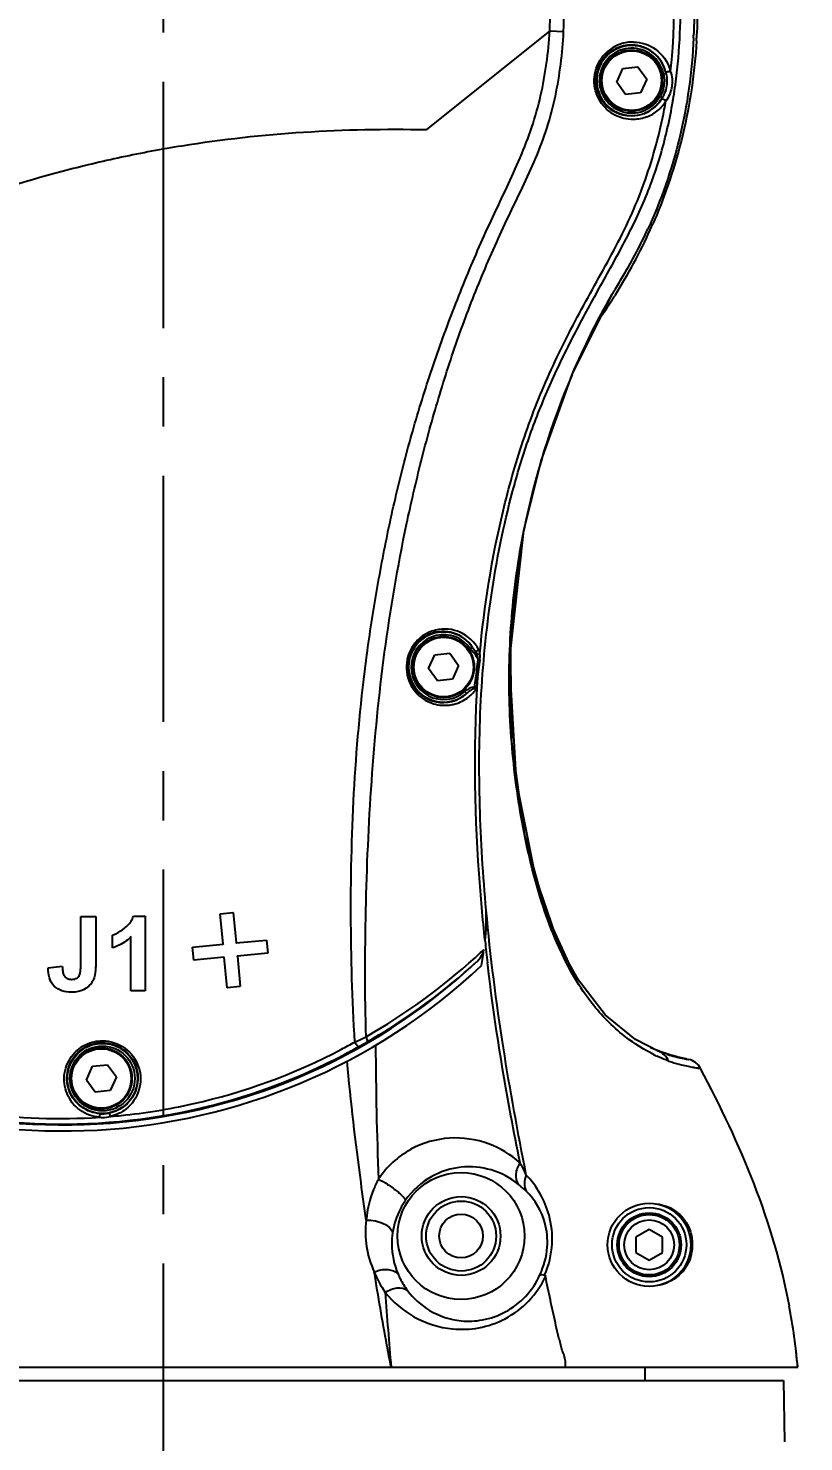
# Model space of a CAD drawing. Header units: millimetres. Extents: x 5828 to 6704, y 123 to 421.
# Drawn here: x 6587.16 to 6593.06, y 329.84 to 340.61 of the extents above; entities that cross this region are included whole.
import ezdxf

# ---------------------------------------------------------------- set-up
doc = ezdxf.new("R2010")
doc.units = ezdxf.units.MM
doc.linetypes.add('CENTER', pattern=[0.6, 0.375, -0.075, 0.075, -0.075])
for name, color, linetype in [('中心线', 7, 'Continuous'), ('外形图', 7, 'Continuous'), ('尺寸标注', 7, 'Continuous'), ('运动范围', 7, 'Continuous')]:
    doc.layers.add(name, color=color, linetype=linetype)
doc.styles.add('微软雅黑', font='msyh.ttc', dxfattribs={"height": 1.5})
doc.dimstyles.new('尺寸标注_1_15比例', dxfattribs={"dimtxt": 1.5, "dimasz": 1.25, "dimexe": 0.5, "dimexo": 0.4, "dimgap": 0.5, "dimtad": 1, "dimdec": 1, "dimlfac": 15, "dimdsep": 46, "dimtxsty": '微软雅黑', "dimcen": 0.09, "dimadec": 0, "dimazin": 0, "dimtp": 0.01, "dimtm": 0.01, "dimtfac": 1, "dimtdec": 1, "dimtofl": 0, "dimtmove": 0, "dimatfit": 3, "dimfxl": 1, "dimtolj": 1, "dimarcsym": 0})

# ---------------------------------------------------------------- blocks, each defined once
blk = doc.blocks.new('*D797')
at = {"layer": 'Defpoints', "color": 0}
for p in [(6541.837, 378.118), (6588.187, 378.118), (6595.12, 318.74)]:
    blk.add_point(p, dxfattribs=at)
at = {"layer": '尺寸标注', "color": 0, "lineweight": -2}
for p, q in [((6587.787, 378.118), (6541.337, 378.118)), ((6541.837, 319.99), (6541.837, 376.868)), ((6594.72, 318.74), (6541.337, 318.74))]:
    blk.add_line(p, q, dxfattribs=at)
at = {"layer": '尺寸标注', "color": 0}
for points in [[(6542.045, 376.868), (6541.629, 376.868), (6541.837, 378.118)], [(6541.629, 319.99), (6542.045, 319.99), (6541.837, 318.74)]]:
    blk.add_solid(points, dxfattribs=at)
at = {"layer": '尺寸标注', "color": 0, "insert": (6540.562, 347.113), "char_height": 1.5, "attachment_point": 5, "rotation": 90, "style": '微软雅黑'}
blk.add_mtext('\\A1;890.7', dxfattribs=at)
blk = doc.blocks.new('*D798')
at = {"layer": 'Defpoints', "color": 0}
for p in [(6625.565, 340.74), (6588.187, 317.322), (6625.565, 301.639)]:
    blk.add_point(p, dxfattribs=at)
at = {"layer": '尺寸标注', "color": 0, "lineweight": -2}
for p, q in [((6625.565, 340.34), (6625.565, 301.139)), ((6588.187, 316.922), (6588.187, 301.139)), ((6589.437, 301.639), (6624.315, 301.639))]:
    blk.add_line(p, q, dxfattribs=at)
at = {"layer": '尺寸标注', "color": 0}
for points in [[(6589.437, 301.848), (6589.437, 301.431), (6588.187, 301.639)], [(6624.315, 301.431), (6624.315, 301.848), (6625.565, 301.639)]]:
    blk.add_solid(points, dxfattribs=at)
at = {"layer": '尺寸标注', "color": 0, "insert": (6607.275, 302.915), "char_height": 1.5, "attachment_point": 5, "style": '微软雅黑'}
blk.add_mtext('\\A1;\\A1;560.6', dxfattribs=at)
blk = doc.blocks.new('*D799')
at = {"layer": 'Defpoints', "color": 0}
for p in [(6550.809, 340.74), (6588.187, 305.934), (6550.809, 301.639)]:
    blk.add_point(p, dxfattribs=at)
at = {"layer": '尺寸标注', "color": 0, "lineweight": -2}
for p, q in [((6550.809, 340.34), (6550.809, 301.139)), ((6588.187, 305.534), (6588.187, 301.139)), ((6586.937, 301.639), (6552.059, 301.639))]:
    blk.add_line(p, q, dxfattribs=at)
at = {"layer": '尺寸标注', "color": 0}
for points in [[(6552.059, 301.848), (6552.059, 301.431), (6550.809, 301.639)], [(6586.937, 301.431), (6586.937, 301.848), (6588.187, 301.639)]]:
    blk.add_solid(points, dxfattribs=at)
at = {"layer": '尺寸标注', "color": 0, "insert": (6570.211, 302.915), "char_height": 1.5, "attachment_point": 5, "style": '微软雅黑'}
blk.add_mtext('\\A1;\\A1;560.6', dxfattribs=at)
blk = doc.blocks.new('*D817')
at = {"layer": 'Defpoints', "color": 0}
for p in [(6580.872, 340.74), (6588.187, 317.322), (6588.187, 306.651)]:
    blk.add_point(p, dxfattribs=at)
at = {"layer": '尺寸标注', "color": 0, "lineweight": -2}
for p, q in [((6580.872, 340.34), (6580.872, 306.151)), ((6588.187, 316.922), (6588.187, 306.151)), ((6580.872, 306.651), (6572.997, 306.651)), ((6582.122, 306.651), (6586.937, 306.651))]:
    blk.add_line(p, q, dxfattribs=at)
at = {"layer": '尺寸标注', "color": 0}
for points in [[(6582.122, 306.859), (6582.122, 306.443), (6580.872, 306.651)], [(6586.937, 306.443), (6586.937, 306.859), (6588.187, 306.651)]]:
    blk.add_solid(points, dxfattribs=at)
at = {"layer": '尺寸标注', "color": 0, "insert": (6575.908, 307.93), "char_height": 1.5, "attachment_point": 5, "style": '微软雅黑'}
blk.add_mtext('\\A1;109.7', dxfattribs=at)
blk = doc.blocks.new('*D818')
at = {"layer": 'Defpoints', "color": 0}
for p in [(6608.399, 340.74), (6588.187, 317.322), (6608.399, 306.651)]:
    blk.add_point(p, dxfattribs=at)
at = {"layer": '尺寸标注', "color": 0, "lineweight": -2}
for p, q in [((6608.399, 340.34), (6608.399, 306.151)), ((6588.187, 316.922), (6588.187, 306.151)), ((6589.437, 306.651), (6607.149, 306.651))]:
    blk.add_line(p, q, dxfattribs=at)
at = {"layer": '尺寸标注', "color": 0}
for points in [[(6589.437, 306.859), (6589.437, 306.443), (6588.187, 306.651)], [(6607.149, 306.443), (6607.149, 306.859), (6608.399, 306.651)]]:
    blk.add_solid(points, dxfattribs=at)
at = {"layer": '尺寸标注', "color": 0, "insert": (6598.293, 307.926), "char_height": 1.5, "attachment_point": 5, "style": '微软雅黑'}
blk.add_mtext('\\A1;303.2', dxfattribs=at)

msp = doc.modelspace()

# ---------------------------------------------------------------- linework, layer by layer
at = {"layer": '中心线', "linetype": 'CENTER', "ltscale": 5}
msp.add_line((6588.1866, 317.3222), (6588.1866, 364.2858), dxfattribs=at)
at = {"layer": '外形图', "color": 7, "linetype": 'Continuous'}
for p, q in [((6591.1283, 340.5855), (6590.1866, 339.8306)), ((6591.1283, 340.5852), (6591.234, 340.5795)), ((6591.6392, 340.1948), (6591.6859, 340.2995)), ((6591.6859, 340.2995), (6591.7999, 340.3115)), ((6591.7999, 340.3115), (6591.8673, 340.2188)), ((6591.7066, 340.102), (6591.6392, 340.1948)), ((6591.8673, 340.2188), (6591.8207, 340.114)), ((6591.9951, 340.2573), (6592.0146, 340.2614)), ((6591.8207, 340.114), (6591.7066, 340.102)), ((6591.97, 340.0882), (6591.9875, 340.0786)), ((6591.3005, 337.9693), (6591.6041, 338.5803)), ((6591.629, 338.576), (6591.624, 338.5679)), ((6591.6294, 338.5757), (6591.6243, 338.5677)), ((6591.2992, 337.9673), (6591.3015, 337.9725)), ((6591.2997, 337.9671), (6591.3019, 337.9723)), ((6590.9318, 336.7812), (6590.9323, 336.7811)), ((6590.5247, 335.8783), (6590.5413, 335.8894)), ((6590.2059, 335.7281), (6590.2526, 335.8329)), ((6590.2526, 335.8329), (6590.3666, 335.8449)), ((6590.3666, 335.8449), (6590.434, 335.7521)), ((6590.5633, 335.8319), (6590.5724, 335.8375)), ((6590.5959, 335.7935), (6590.5808, 335.7954)), ((6590.2733, 335.6354), (6590.2059, 335.7281)), ((6590.434, 335.7521), (6590.3874, 335.6473)), ((6590.5862, 335.7229), (6590.5717, 335.7248)), ((6590.3874, 335.6473), (6590.2733, 335.6354)), ((6590.4828, 335.5544), (6590.496, 335.5394)), ((6590.5543, 335.5841), (6590.5508, 335.5751)), ((6587.5552, 333.8401), (6587.6692, 333.8401)), ((6587.5552, 333.8401), (6587.5581, 333.8371)), ((6587.5552, 333.4741), (6587.5552, 333.8401)), ((6587.6692, 333.8401), (6587.6662, 333.8371)), ((6587.6692, 333.8401), (6587.6692, 333.4814)), ((6587.9568, 333.8424), (6588.0449, 333.8424)), ((6588.0449, 333.8424), (6588.042, 333.8395)), ((6588.0449, 333.8424), (6588.0449, 333.2734)), ((6588.6167, 333.8614), (6588.7162, 333.871)), ((6588.6167, 333.8614), (6588.6199, 333.8587)), ((6588.6391, 333.6291), (6588.6167, 333.8614)), ((6588.7162, 333.871), (6588.7136, 333.8677)), ((6588.7162, 333.871), (6588.7386, 333.6387)), ((6587.8884, 333.7516), (6587.8902, 333.7492)), ((6587.796, 333.6005), (6587.796, 333.699)), ((6587.9363, 333.2734), (6587.9363, 333.6828)), ((6588.4068, 333.6068), (6588.6391, 333.6291)), ((6588.6391, 333.6291), (6588.6423, 333.6264)), ((6588.7386, 333.6387), (6588.736, 333.6355)), ((6588.7386, 333.6387), (6588.9709, 333.6611)), ((6588.9709, 333.6611), (6588.9682, 333.6578)), ((6588.9709, 333.6611), (6588.9805, 333.5616)), ((6588.4068, 333.6068), (6588.41, 333.6041)), ((6588.4164, 333.5072), (6588.4068, 333.6068)), ((6588.6487, 333.5296), (6588.4164, 333.5072)), ((6588.4164, 333.5072), (6588.4191, 333.5104)), ((6588.6487, 333.5296), (6588.6513, 333.5328)), ((6588.671, 333.2973), (6588.6487, 333.5296)), ((6588.7482, 333.5392), (6588.745, 333.5418)), ((6588.9805, 333.5616), (6588.7482, 333.5392)), ((6588.7482, 333.5392), (6588.7706, 333.3069)), ((6588.9805, 333.5616), (6588.9772, 333.5642)), ((6587.3066, 333.4485), (6587.4145, 333.4609)), ((6587.4145, 333.4609), (6587.4116, 333.4576)), ((6587.5552, 333.4741), (6587.5581, 333.474)), ((6587.6692, 333.4814), (6587.6662, 333.4814)), ((6590.6561, 333.4725), (6590.6544, 333.4864)), ((6590.6561, 333.4724), (6590.6544, 333.4864)), ((6587.4285, 333.392), (6587.426, 333.3904)), ((6587.4852, 333.3616), (6587.4852, 333.3585)), ((6587.5392, 333.3833), (6587.5416, 333.3816)), ((6587.5965, 333.2936), (6587.5948, 333.2961)), ((6588.7706, 333.3069), (6588.671, 333.2973)), ((6588.671, 333.2973), (6588.6737, 333.3005)), ((6588.7706, 333.3069), (6588.7673, 333.3096)), ((6587.4813, 333.2638), (6587.4813, 333.2667)), ((6587.9363, 333.2734), (6587.9393, 333.2764)), ((6588.0449, 333.2734), (6587.9363, 333.2734)), ((6588.0449, 333.2734), (6588.0419, 333.2764)), ((6591.9762, 332.8092), (6591.8966, 332.8412)), ((6591.9888, 332.8047), (6591.9344, 332.8253)), ((6591.9712, 332.808), (6591.9601, 332.8122)), ((6592.0428, 332.7871), (6591.9762, 332.8092)), ((6592.0346, 332.7896), (6591.9888, 332.8047)), ((6592.0215, 332.7912), (6592.0222, 332.791)), ((6592.0222, 332.791), (6592.0423, 332.785)), ((6592.0934, 332.7727), (6592.0428, 332.7871)), ((6592.0987, 332.7713), (6592.0707, 332.7789)), ((6592.1325, 332.763), (6592.0934, 332.7727)), ((6592.1822, 332.7523), (6592.1858, 332.7516)), ((6592.1822, 332.7523), (6592.183, 332.7522)), ((6592.1858, 332.7516), (6592.1858, 332.7516)), ((6592.1858, 332.7516), (6592.1858, 332.7516)), ((6592.1858, 332.7516), (6592.1858, 332.7516)), ((6587.5981, 332.595), (6587.6448, 332.6998)), ((6587.6448, 332.6998), (6587.7588, 332.7118)), ((6587.7588, 332.7118), (6587.8262, 332.619)), ((6587.6655, 332.5023), (6587.5981, 332.595)), ((6587.8262, 332.619), (6587.7796, 332.5142)), ((6587.7796, 332.5142), (6587.6655, 332.5023)), ((6591.8866, 331.4568), (6591.7856, 331.3984)), ((6591.9877, 331.3984), (6591.8866, 331.4568)), ((6591.7856, 331.3984), (6591.7856, 331.2818)), ((6591.9877, 331.2818), (6591.9877, 331.3984)), ((6591.7856, 331.2818), (6591.8866, 331.2234)), ((6591.8866, 331.2234), (6591.9877, 331.2818)), ((6592.9536, 330.8734), (6592.9553, 330.8734)), ((6583.3533, 330.4068), (6593.0181, 330.4068)), ((6591.8533, 330.4068), (6591.8533, 330.3068)), ((6583.4627, 330.3068), (6592.9087, 330.3068)), ((6592.9087, 330.3068), (6592.9168, 329.8401))]:
    msp.add_line(p, q, dxfattribs=at)
for points in [[(6590.9323, 336.7811), (6591.0632, 337.3119), (6591.3005, 337.9693)], [(6591.3444, 333.3604), (6591.2022, 333.6108), (6591.0192, 334.144), (6590.8748, 334.8697), (6590.8233, 335.7907), (6590.9322, 336.7808)], [(6591.9601, 332.8121), (6591.7824, 332.9048), (6591.5514, 333.0904), (6591.3158, 333.3984), (6591.1035, 333.861), (6590.9401, 334.4591), (6590.8398, 335.1712), (6590.8303, 335.9787), (6590.9323, 336.7811)], [(6592.0222, 332.791), (6592.0062, 332.796), (6591.9712, 332.808)], [(6592.1752, 332.7537), (6592.1629, 332.7563), (6592.1325, 332.763)], [(6592.1672, 332.7554), (6592.155, 332.7579), (6592.1411, 332.761)]]:
    msp.add_lwpolyline(points, dxfattribs=at)
for centre, radius in [((6591.7533, 340.2068), 0.2333), ((6591.7533, 340.2068), 0.2267), ((6590.32, 335.7401), 0.2333), ((6590.32, 335.7401), 0.2267), ((6587.72, 332.6068), 0.267), ((6587.72, 332.6068), 0.247), ((6587.7122, 332.607), 0.2333), ((6587.7122, 332.607), 0.2267), ((6590.4533, 331.4068), 0.4836), ((6590.4533, 331.4068), 0.3), ((6590.4533, 331.4068), 0.2667), ((6590.4533, 331.4068), 0.1667), ((6591.8866, 331.3401), 0.3167), ((6591.8866, 331.3401), 0.2833), ((6591.8866, 331.3401), 0.2433), ((6591.8866, 331.3401), 0.23), ((6591.8866, 331.3401), 0.19)]:
    msp.add_circle(centre, radius, dxfattribs=at)
for centre, radius, start, end in [((6591.763, 340.2042), 0.2959, 89.33556, 108.89856), ((6588.0182, 340.7194), 4.2105, 357.44233, 357.88857), ((6588.3356, 340.7343), 3.9179, 356.69629, 357.01822), ((6588.3504, 340.7336), 3.9031, 357.01812, 357.49955), ((6591.7533, 340.2068), 0.247, 11.81178, 331.30373), ((6591.7629, 340.2047), 0.2954, 108.91104, 144.34239), ((6591.7497, 340.2078), 0.27, 89.24352, 116.40535), ((6591.7533, 340.2068), 0.267, 11.81177, 117.2446), ((6591.75, 340.2077), 0.2701, 14.30093, 89.29618), ((6591.7533, 340.2068), 0.267, 143.60281, 196.31923), ((6591.7699, 340.2072), 0.2877, 14.37667, 16.91452), ((6591.8264, 340.1959), 0.1768, 342.30263, 0.56623), ((6591.7527, 340.2081), 0.2673, 11.50399, 14.35928), ((6591.7911, 340.1935), 0.2712, 15.92793, 18.28688), ((6588.0729, 340.7273), 4.0509, 350.52795, 353.1301), ((6591.7501, 340.2068), 0.2698, 290.70663, 305.75367), ((6591.7636, 340.2039), 0.2932, 291.17873, 310.42805), ((6591.7602, 340.2077), 0.2984, 310.45167, 326.15765), ((6587.7279, 340.8324), 4.3568, 348.7936, 349.6657), ((6591.766, 340.2035), 0.2912, 326.20407, 328.37582), ((6591.7935, 340.2084), 0.271, 324.45634, 327.15448), ((6588.2074, 340.7058), 3.9147, 350.30502, 350.51425), ((6588.2035, 340.7342), 4.049, 335.72236, 336.42672), ((6588.1849, 340.7428), 4.0695, 327.82408, 335.71899), ((6586.7069, 341.6668), 5.7886, 327.87265, 328.25355), ((6588.1736, 340.7494), 4.0826, 327.52985, 327.69796), ((6588.1741, 340.749), 4.0819, 325.07369, 327.20328), ((6588.1737, 340.7493), 4.0825, 327.20327, 327.52985), ((6596.7881, 335.617), 5.9709, 156.82023, 168.75703), ((6590.32, 335.7401), 0.267, 34.00546, 311.25494), ((6590.32, 335.7401), 0.247, 34.00545, 311.25494), ((6590.3159, 335.7419), 0.2694, 33.20225, 112.3932), ((6590.3283, 335.7368), 0.2926, 27.63203, 103.95916), ((6605.7155, 333.7781), 15.2684, 172.6752, 173.20706), ((6605.885, 333.7522), 15.4253, 172.65985, 173.2241), ((6590.33, 335.7395), 0.2906, 305.59472, 324.82286), ((6590.3156, 335.7397), 0.2696, 232.54035, 284.66898), ((6590.3159, 335.7392), 0.269, 284.62569, 312.03299), ((6587.4351, 333.4781), 0.6363, 34.60131, 34.92726), ((6588.2083, 334.2587), 0.6952, 233.61772, 233.91903), ((6587.1956, 334.0069), 0.8085, 336.36674, 336.8934), ((6605.9946, 335.2872), 15.4455, 186.072, 186.69533), ((6586.978, 334.1973), 1.0126, 323.88583, 324.17033), ((6587.3416, 337.087), 4.7993, 299.82919, 312.10978), ((6587.2939, 337.1451), 4.8744, 312.06836, 313.14467), ((6585.0355, 334.3487), 5.6431, 351.00809, 352.25866), ((6587.42, 336.8734), 4.6667, 233.29846, 313.11276), ((6587.42, 336.8734), 4.62, 233.47246, 312.98669), ((6588.021, 334.2333), 1.0612, 227.6882, 227.90498), ((6587.3838, 336.9794), 4.7224, 300.40202, 312.43115), ((6590.3982, 333.6782), 0.252, 312.98432, 314.43612), ((6587.4652, 336.769), 4.4535, 297.801, 299.27962), ((6588.4171, 335.6785), 3.0513, 293.69429, 295.4619), ((6586.1296, 339.1661), 7.2432, 299.25154, 299.84138), ((6587.4034, 336.9468), 4.6843, 299.83445, 300.39711), ((6618.182, 332.9627), 28.3803, 180.20646, 182.26739), ((6587.4104, 336.8903), 4.6319, 282.47181, 297.70561), ((6587.4419, 336.8242), 4.5587, 297.74129, 299.24351), ((6592.5084, 333.9635), 1.313, 242.29194, 244.335), ((6592.5081, 333.9631), 1.3125, 244.33603, 244.6152), ((6592.3999, 334.0342), 1.2993, 254.02709, 254.85396), ((6592.4415, 334.1874), 1.4581, 254.84988, 256.14378), ((6592.6149, 334.984), 2.2732, 257.26885, 258.11056), ((6592.1602, 332.6208), 0.1333, 27.77887, 78.92747), ((6592.3604, 333.6965), 1.011, 251.20614, 253.58745), ((6592.4228, 333.9007), 1.2244, 253.48896, 255.37344), ((6587.397, 336.8333), 4.5318, 250.35075, 273.84184), ((6587.4159, 336.8657), 4.6066, 250.266, 282.47158), ((6587.7201, 332.6083), 0.2703, 266.29643, 269.96423), ((6587.7253, 332.5206), 0.2105, 268.38234, 285.28102), ((6587.7201, 332.6093), 0.2713, 269.97807, 282.13088), ((6587.3963, 336.9297), 4.6281, 274.76536, 275.79113), ((6587.3927, 336.9602), 4.6588, 275.79649, 282.53657), ((6587.7256, 332.5217), 0.2116, 263.23695, 268.3125), ((6590.5153, 331.3397), 0.5941, 51.21276, 95.99633), ((6590.4351, 331.4344), 0.7104, 172.45387, 205.11908), ((6591.9035, 331.3427), 0.314, 0.11402, 18.5446), ((6591.9015, 331.3423), 0.3159, 341.62743, 351.71753), ((6591.9004, 331.3428), 0.3171, 351.67088, 0.09442), ((6590.5951, 331.4597), 0.8672, 202.14885, 213.78562), ((6642.1206, 334.8731), 52.3913, 184.2642, 184.89037), ((6588.3202, 329.9956), 4.7159, 5.0023, 10.72829), ((6588.3822, 330.0026), 4.6535, 4.9824, 6.41944)]:
    msp.add_arc(centre, radius, start, end, dxfattribs=at)
for points, knots in [([(6584.1826, 341.2011), (6584.2433, 341.7071), (6584.5684, 342.7045), (6585.4108, 343.7047), (6586.2669, 344.272), (6586.9801, 344.5698), (6587.7365, 344.727), (6588.5091, 344.7387), (6589.27, 344.6049), (6589.9922, 344.3304), (6590.6496, 343.9245), (6591.2186, 343.4016), (6591.6778, 342.7802), (6592.0105, 342.0827), (6592.2041, 341.3349), (6592.2353, 340.8201), (6592.2258, 340.5643)], [0, 0, 0, 0, 0.1245576, 0.2491312, 0.3117041, 0.3742772, 0.4368498, 0.4994229, 0.5619961, 0.6245693, 0.6871429, 0.749716, 0.8122885, 0.87486, 0.9374309, 1, 1, 1, 1]), ([(6592.0947, 340.2428), (6592.1242, 340.4868), (6592.141, 340.981), (6591.9898, 341.9545), (6591.4605, 343.0922), (6590.5493, 343.9549), (6589.6747, 344.4078), (6589.2008, 344.5499), (6588.9599, 344.5982)], [0, 0, 0, 0, 0.1253483, 0.2505257, 0.5000101, 0.7494552, 0.8747256, 1, 1, 1, 1]), ([(6592.0486, 340.2786), (6592.1066, 340.7559), (6592.042, 341.7418), (6591.4135, 343.0762), (6590.3426, 344.0907), (6589.4262, 344.46), (6588.9548, 344.5544)], [0, 0, 0, 0, 0.2500131, 0.499998, 0.7499796, 1, 1, 1, 1]), ([(6591.234, 340.5795), (6591.2447, 340.796), (6591.2199, 341.2328), (6591.0457, 341.8643), (6590.7415, 342.4449), (6590.3215, 342.9479), (6589.8044, 343.3506), (6589.2135, 343.6339), (6588.5764, 343.7871), (6587.9212, 343.8025), (6587.2777, 343.6784), (6586.6753, 343.4202), (6586.1414, 343.0402), (6585.6999, 342.5559), (6585.3705, 341.9892), (6585.2054, 341.468), (6585.1408, 341.0385), (6585.1205, 340.6048), (6585.1396, 340.28), (6585.1449, 340.0633)], [0, 0, 0, 0, 0.0624878, 0.1250085, 0.187499, 0.2500036, 0.3125018, 0.3750035, 0.4375069, 0.5000067, 0.5625054, 0.6250049, 0.6875083, 0.750007, 0.8125118, 0.8750176, 0.9063075, 0.9375319, 1, 1, 1, 1]), ([(6591.1283, 340.5855), (6591.1402, 340.7948), (6591.1184, 341.2174), (6590.9518, 341.8287), (6590.6588, 342.3908), (6590.2531, 342.8776), (6589.7528, 343.2669), (6589.1808, 343.5399), (6588.5642, 343.686), (6587.9305, 343.698), (6587.3088, 343.5744), (6586.7279, 343.3209), (6586.2141, 342.9499), (6585.7902, 342.4789), (6585.4748, 341.9291), (6585.3175, 341.4244), (6585.2565, 341.0088), (6585.2382, 340.5893), (6585.2573, 340.2753), (6585.2626, 340.0658)], [0, 0, 0, 0, 0.062487, 0.1250081, 0.187498, 0.2500022, 0.3124997, 0.375001, 0.4375037, 0.5000034, 0.5625018, 0.6250016, 0.6875057, 0.7500056, 0.8125109, 0.8750194, 0.906309, 0.9375323, 1, 1, 1, 1]), ([(6592.0957, 341.861), (6592.103, 341.8347), (6592.1174, 341.7819), (6592.1347, 341.7158), (6592.1477, 341.6627), (6592.1601, 341.6094), (6592.1744, 341.5425), (6592.1896, 341.4619), (6592.203, 341.381), (6592.2146, 341.2998), (6592.2281, 341.1912), (6592.2414, 341.0551), (6592.2513, 340.8913), (6592.2546, 340.7273), (6592.2522, 340.6179), (6592.2498, 340.5633)], [0, 0, 0, 0, 0.0625023, 0.1250028, 0.1562526, 0.1875043, 0.25001, 0.3125146, 0.3750169, 0.4375192, 0.5000201, 0.6250164, 0.7500117, 0.875006, 1, 1, 1, 1]), ([(6589.6433, 332.8844), (6589.6244, 333.2063), (6589.6048, 333.859), (6589.6293, 334.8434), (6589.7066, 335.6682), (6589.8079, 336.3241), (6589.902, 336.813), (6590.0153, 337.2979), (6590.1516, 337.7768), (6590.3112, 338.2484), (6590.4911, 338.7126), (6590.6911, 339.1687), (6590.8757, 339.5406), (6590.9962, 339.8504), (6591.085, 340.171), (6591.1187, 340.4195), (6591.1283, 340.5855)], [0, 0, 0, 0, 0.1219806, 0.2468063, 0.3722462, 0.4350047, 0.4977703, 0.5605273, 0.6232794, 0.6860378, 0.748769, 0.8115355, 0.8743551, 0.9056941, 0.9371155, 1, 1, 1, 1]), ([(6589.7289, 332.9236), (6589.7205, 333.2446), (6589.7209, 333.894), (6589.7632, 334.8719), (6589.8592, 335.8548), (6589.9974, 336.6678), (6590.1463, 337.31), (6590.2775, 337.7868), (6590.4298, 338.2573), (6590.6076, 338.7188), (6590.8102, 339.1701), (6590.9956, 339.5385), (6591.1126, 339.8474), (6591.196, 340.1672), (6591.2258, 340.4145), (6591.234, 340.5795)], [0, 0, 0, 0, 0.1222406, 0.2471055, 0.372504, 0.4979383, 0.5606639, 0.6234055, 0.6861367, 0.7488256, 0.8115848, 0.8743845, 0.9056977, 0.9371076, 1, 1, 1, 1]), ([(6591.7665, 340.5001), (6591.8252, 340.4994), (6591.95, 340.4599), (6592.0267, 340.3516), (6592.0452, 340.2909)], [0, 0, 0, 0, 0.4806009, 1, 1, 1, 1]), ([(6592.2245, 340.5315), (6592.213, 340.2744), (6592.1442, 339.7748), (6591.9788, 339.2984), (6591.8768, 339.0774)], [0, 0, 0, 0, 0.5139537, 1, 1, 1, 1]), ([(6592.247, 340.5085), (6592.2401, 340.3888), (6592.2153, 340.1497), (6592.1475, 339.7958), (6592.0488, 339.4492), (6591.9626, 339.2249), (6591.9146, 339.1149)], [0, 0, 0, 0, 0.2499998, 0.5000022, 0.7500014, 1, 1, 1, 1]), ([(6591.5362, 340.3731), (6591.5426, 340.3814), (6591.5692, 340.412), (6591.6028, 340.4363), (6591.6297, 340.4496)], [0, 0, 0, 0, 0.2596256, 1, 1, 1, 1]), ([(6591.7664, 339.9104), (6591.7179, 339.9098), (6591.616, 339.9342), (6591.4967, 340.0458), (6591.4501, 340.2142), (6591.4893, 340.33), (6591.5229, 340.3769)], [0, 0, 0, 0, 0.226845, 0.4667492, 0.7300783, 1, 1, 1, 1]), ([(6591.7533, 339.9369), (6591.7087, 339.9363), (6591.6148, 339.9588), (6591.5041, 340.0628), (6591.4626, 340.2218), (6591.5029, 340.33), (6591.5362, 340.3731)], [0, 0, 0, 0, 0.2233033, 0.4614989, 0.7272374, 1, 1, 1, 1]), ([(6592.0184, 340.2719), (6592.0175, 340.2719), (6592.0152, 340.2722), (6592.0121, 340.2729), (6592.0117, 340.2744)], [0, 0, 0, 0, 0.3566199, 1, 1, 1, 1]), ([(6592.0146, 340.2614), (6592.0189, 340.2411), (6592.0246, 340.1993), (6592.0185, 340.1573), (6592.0126, 340.1372)], [0, 0, 0, 0, 0.4985095, 1, 1, 1, 1]), ([(6592.0486, 340.2786), (6592.0413, 340.2752), (6592.031, 340.2724), (6592.0207, 340.2718), (6592.0184, 340.2719)], [0, 0, 0, 0, 0.7801452, 1, 1, 1, 1]), ([(6592.0617, 340.2001), (6592.0617, 340.1877), (6592.0583, 340.1392), (6592.0408, 340.0917), (6592.0212, 340.0614)], [0, 0, 0, 0, 0.2558142, 1, 1, 1, 1]), ([(6591.9825, 340.0698), (6591.9775, 340.0616), (6591.9569, 340.0307), (6591.9301, 340.004), (6591.9078, 339.9879)], [0, 0, 0, 0, 0.258987, 1, 1, 1, 1]), ([(6590.6446, 333.8875), (6590.6206, 334.1521), (6590.5866, 334.6849), (6590.5923, 335.4877), (6590.6704, 336.29), (6590.8027, 336.95), (6590.9582, 337.4647), (6591.1045, 337.8403), (6591.2777, 338.2042), (6591.4679, 338.5599), (6591.6665, 338.9107), (6591.8489, 339.2704), (6591.9847, 339.6509), (6592.0435, 339.9138), (6592.0662, 340.0466)], [0, 0, 0, 0, 0.123855, 0.248708, 0.3737864, 0.499099, 0.5617237, 0.6242332, 0.6867878, 0.7494939, 0.8122288, 0.8747185, 0.937209, 1, 1, 1, 1]), ([(6590.596, 335.8412), (6590.629, 336.2068), (6590.7167, 336.7534), (6590.9154, 337.4613), (6591.0833, 337.8898), (6591.2423, 338.221), (6591.3699, 338.4655), (6591.504, 338.7066), (6591.6369, 338.9481), (6591.7594, 339.1951), (6591.8949, 339.5373), (6591.9659, 339.8052), (6592.0016, 339.9857)], [0, 0, 0, 0, 0.2497743, 0.3748627, 0.499741, 0.5622222, 0.6247752, 0.6873595, 0.74988, 0.8122963, 0.874801, 1, 1, 1, 1]), ([(6591.9817, 340.0666), (6591.9813, 340.0665), (6591.9807, 340.0663), (6591.9802, 340.0659), (6591.9801, 340.0657)], [0, 0, 0, 0, 0.547401, 1, 1, 1, 1]), ([(6592.014, 340.0508), (6592.0088, 340.0556), (6591.9987, 340.0616), (6591.9866, 340.0677), (6591.9817, 340.0666)], [0, 0, 0, 0, 0.5822828, 1, 1, 1, 1]), ([(6590.1866, 339.8306), (6589.8755, 339.8373), (6589.2524, 339.8255), (6588.4778, 339.7406), (6587.8656, 339.6269), (6587.2604, 339.4806), (6586.8146, 339.3404), (6586.52, 339.2404)], [0, 0, 0, 0, 0.2499605, 0.4999976, 0.6250127, 0.749999, 1, 1, 1, 1]), ([(6591.6294, 338.621), (6591.6506, 338.6554), (6591.7403, 338.8034), (6591.8215, 338.9567), (6591.8768, 339.0774)], [0, 0, 0, 0, 0.2331156, 1, 1, 1, 1]), ([(6591.5981, 338.5699), (6591.6008, 338.5747), (6591.6045, 338.5809), (6591.6082, 338.587), (6591.6091, 338.5884)], [0, 0, 0, 0, 0.7715359, 1, 1, 1, 1]), ([(6591.8979, 332.8011), (6591.8211, 332.8414), (6591.6496, 332.9545), (6591.3972, 333.2201), (6591.1668, 333.6373), (6590.988, 334.1802), (6590.8671, 334.8008), (6590.8104, 335.4564), (6590.8267, 336.1221), (6590.8885, 336.5632), (6590.9318, 336.7812)], [0, 0, 0, 0, 0.0602827, 0.1418044, 0.2522187, 0.3886655, 0.5378875, 0.691064, 0.8454102, 1, 1, 1, 1]), ([(6590.2577, 336.0208), (6590.2219, 336.0119), (6590.1496, 335.9787), (6590.0958, 335.9193), (6590.0755, 335.8842)], [0, 0, 0, 0, 0.4770278, 1, 1, 1, 1]), ([(6590.2132, 335.991), (6590.2046, 335.9875), (6590.1696, 335.9709), (6590.1382, 335.9467), (6590.1182, 335.9252)], [0, 0, 0, 0, 0.2403814, 1, 1, 1, 1]), ([(6590.0755, 335.8842), (6590.0446, 335.8308), (6590.0183, 335.7034), (6590.0732, 335.5871), (6590.1124, 335.544)], [0, 0, 0, 0, 0.5144418, 1, 1, 1, 1]), ([(6590.1182, 335.9252), (6590.0923, 335.8973), (6590.0511, 335.8284), (6590.0388, 335.7101), (6590.0753, 335.6016), (6590.1245, 335.5465), (6590.1516, 335.5257)], [0, 0, 0, 0, 0.2549972, 0.5192612, 0.7711548, 1, 1, 1, 1]), ([(6590.5617, 335.8616), (6590.5638, 335.8613), (6590.5734, 335.862), (6590.5826, 335.867), (6590.5875, 335.8725)], [0, 0, 0, 0, 0.2233339, 1, 1, 1, 1]), ([(6590.5503, 335.8487), (6590.5515, 335.85), (6590.5553, 335.8543), (6590.5591, 335.8585), (6590.5617, 335.8616)], [0, 0, 0, 0, 0.2975838, 1, 1, 1, 1]), ([(6590.5724, 335.8375), (6590.5786, 335.8374), (6590.5867, 335.8383), (6590.5944, 335.8406), (6590.596, 335.8412)], [0, 0, 0, 0, 0.7781037, 1, 1, 1, 1]), ([(6590.6357, 333.6534), (6590.6176, 333.8235), (6590.5562, 334.5111), (6590.5467, 335.2049), (6590.5862, 335.7229)], [0, 0, 0, 0, 0.2476979, 1, 1, 1, 1]), ([(6590.5543, 335.5841), (6590.5421, 335.5887), (6590.5136, 335.5777), (6590.4928, 335.5632), (6590.4828, 335.5544)], [0, 0, 0, 0, 0.4954579, 1, 1, 1, 1]), ([(6590.5508, 335.5751), (6590.5454, 335.5759), (6590.5348, 335.5695), (6590.5171, 335.5574), (6590.5042, 335.5467), (6590.496, 335.5394)], [0, 0, 0, 0, 0.2505713, 0.5013858, 1, 1, 1, 1]), ([(6590.5675, 335.5721), (6590.5663, 335.5724), (6590.5608, 335.5735), (6590.5552, 335.5744), (6590.5508, 335.5751)], [0, 0, 0, 0, 0.2134577, 1, 1, 1, 1]), ([(6590.1124, 335.544), (6590.1436, 335.5096), (6590.2212, 335.4574), (6590.3132, 335.4459), (6590.356, 335.4498)], [0, 0, 0, 0, 0.5191885, 1, 1, 1, 1]), ([(6590.356, 335.4498), (6590.3685, 335.451), (6590.4193, 335.4588), (6590.4677, 335.4807), (6590.4991, 335.5033)], [0, 0, 0, 0, 0.2460289, 1, 1, 1, 1]), ([(6587.8884, 333.7516), (6587.8963, 333.7578), (6587.9252, 333.7828), (6587.9474, 333.816), (6587.9568, 333.8424)], [0, 0, 0, 0, 0.2647252, 1, 1, 1, 1]), ([(6590.9497, 331.8715), (6590.8867, 332.1931), (6590.7622, 332.8617), (6590.6764, 333.5368), (6590.6446, 333.8875)], [0, 0, 0, 0, 0.4820266, 1, 1, 1, 1]), ([(6587.796, 333.699), (6587.8047, 333.7019), (6587.8377, 333.7154), (6587.8676, 333.7354), (6587.8884, 333.7516)], [0, 0, 0, 0, 0.259121, 1, 1, 1, 1]), ([(6587.9363, 333.6828), (6587.9067, 333.6552), (6587.8601, 333.6245), (6587.8093, 333.6049), (6587.796, 333.6005)], [0, 0, 0, 0, 0.7430415, 1, 1, 1, 1]), ([(6590.5746, 333.4983), (6590.5935, 333.5167), (6590.6158, 333.5457), (6590.626, 333.5798), (6590.6272, 333.5886)], [0, 0, 0, 0, 0.7490306, 1, 1, 1, 1]), ([(6587.3522, 333.3106), (6587.3354, 333.3281), (6587.3113, 333.3738), (6587.3066, 333.4235), (6587.3066, 333.4485)], [0, 0, 0, 0, 0.4928136, 1, 1, 1, 1]), ([(6587.4145, 333.4609), (6587.4149, 333.4482), (6587.4168, 333.4248), (6587.4228, 333.4012), (6587.4285, 333.392)], [0, 0, 0, 0, 0.5384164, 1, 1, 1, 1]), ([(6587.5392, 333.3833), (6587.5474, 333.3947), (6587.5538, 333.4267), (6587.5552, 333.4572), (6587.5552, 333.4741)], [0, 0, 0, 0, 0.4541278, 1, 1, 1, 1]), ([(6587.6692, 333.4814), (6587.6692, 333.4719), (6587.6684, 333.4357), (6587.6651, 333.3987), (6587.6566, 333.3732)], [0, 0, 0, 0, 0.2607776, 1, 1, 1, 1]), ([(6590.9026, 331.965), (6590.8787, 332.0835), (6590.781, 332.5833), (6590.7017, 333.0868), (6590.6561, 333.4724)], [0, 0, 0, 0, 0.2375504, 1, 1, 1, 1]), ([(6587.4813, 333.2638), (6587.4576, 333.2638), (6587.4103, 333.2688), (6587.3682, 333.2939), (6587.3522, 333.3106)], [0, 0, 0, 0, 0.5068548, 1, 1, 1, 1]), ([(6587.4285, 333.392), (6587.4342, 333.3827), (6587.4506, 333.3658), (6587.4738, 333.3616), (6587.4852, 333.3616)], [0, 0, 0, 0, 0.4870134, 1, 1, 1, 1]), ([(6587.5965, 333.2936), (6587.5721, 333.2769), (6587.5315, 333.2654), (6587.4917, 333.2638), (6587.4813, 333.2638)], [0, 0, 0, 0, 0.7400914, 1, 1, 1, 1]), ([(6587.4852, 333.3616), (6587.4963, 333.3616), (6587.5168, 333.3635), (6587.534, 333.3761), (6587.5392, 333.3833)], [0, 0, 0, 0, 0.5532032, 1, 1, 1, 1]), ([(6587.6566, 333.3732), (6587.6514, 333.3573), (6587.6357, 333.3266), (6587.6104, 333.3033), (6587.5965, 333.2936)], [0, 0, 0, 0, 0.4974037, 1, 1, 1, 1]), ([(6587.7196, 332.8937), (6587.7801, 332.8937), (6587.9033, 332.8537), (6588.0136, 332.6995), (6588.016, 332.5127), (6587.9449, 332.4092), (6587.8989, 332.3731)], [0, 0, 0, 0, 0.2557707, 0.5066187, 0.7527352, 1, 1, 1, 1]), ([(6587.72, 332.8787), (6587.7757, 332.8787), (6587.8892, 332.8423), (6587.9918, 332.7018), (6587.9969, 332.5307), (6587.9342, 332.4345), (6587.8929, 332.4003)], [0, 0, 0, 0, 0.2567796, 0.5077823, 0.7533654, 1, 1, 1, 1]), ([(6589.6433, 332.8844), (6589.6464, 332.8792), (6589.652, 332.8701), (6589.6596, 332.8574), (6589.6649, 332.8514), (6589.6678, 332.8462), (6589.669, 332.8465)], [0, 0, 0, 0, 0.3958216, 0.7124029, 0.9191566, 1, 1, 1, 1]), ([(6589.7289, 332.9236), (6589.7324, 332.915), (6589.7368, 332.9034), (6589.7377, 332.8859), (6589.7338, 332.8833)], [0, 0, 0, 0, 0.6649534, 1, 1, 1, 1]), ([(6587.7006, 332.3116), (6587.6467, 332.3151), (6587.5397, 332.3535), (6587.4374, 332.485), (6587.4174, 332.6481), (6587.4628, 332.7485), (6587.4962, 332.7887)], [0, 0, 0, 0, 0.2563658, 0.5064327, 0.7521804, 1, 1, 1, 1]), ([(6587.7027, 332.3386), (6587.6522, 332.3418), (6587.5524, 332.3778), (6587.4573, 332.5006), (6587.4393, 332.6524), (6587.482, 332.7456), (6587.5134, 332.7827)], [0, 0, 0, 0, 0.2573323, 0.5073974, 0.7525053, 1, 1, 1, 1]), ([(6592.0347, 332.7395), (6592.0277, 332.7421), (6591.9975, 332.7537), (6591.9679, 332.7667), (6591.9455, 332.7773)], [0, 0, 0, 0, 0.2329799, 1, 1, 1, 1]), ([(6592.0923, 332.7718), (6592.1036, 332.769), (6592.1334, 332.7619), (6592.1635, 332.7558), (6592.1822, 332.7523)], [0, 0, 0, 0, 0.3804108, 1, 1, 1, 1]), ([(6589.7308, 331.5277), (6589.7169, 331.6228), (6589.6604, 332.0256), (6589.6129, 332.4297), (6589.5842, 332.739)], [0, 0, 0, 0, 0.2364167, 1, 1, 1, 1]), ([(6592.1136, 332.7159), (6592.12, 332.7143), (6592.1432, 332.7084), (6592.1666, 332.7032), (6592.1836, 332.6997)], [0, 0, 0, 0, 0.2763948, 1, 1, 1, 1]), ([(6592.1836, 332.6997), (6592.1972, 332.6969), (6592.2163, 332.6932), (6592.2398, 332.6891), (6592.2533, 332.6867), (6592.2634, 332.6854), (6592.2718, 332.6835), (6592.2747, 332.6841), (6592.2784, 332.6825), (6592.2782, 332.6829)], [0, 0, 0, 0, 0.4342962, 0.605848, 0.7467927, 0.8569741, 0.9361482, 0.9839759, 1, 1, 1, 1]), ([(6592.9553, 330.8734), (6592.8952, 331.1906), (6592.7096, 331.8139), (6592.4288, 332.3971), (6592.2782, 332.6829)], [0, 0, 0, 0, 0.4997951, 1, 1, 1, 1]), ([(6587.7006, 332.3116), (6587.7008, 332.3148), (6587.7013, 332.3208), (6587.7015, 332.3292), (6587.7028, 332.3346), (6587.7021, 332.338), (6587.7027, 332.3386)], [0, 0, 0, 0, 0.3473685, 0.676179, 0.9107154, 1, 1, 1, 1]), ([(6587.7807, 332.3176), (6587.78, 332.3206), (6587.7787, 332.3264), (6587.777, 332.3348), (6587.777, 332.3397), (6587.7763, 332.3438), (6587.7771, 332.3441)], [0, 0, 0, 0, 0.346195, 0.67195, 0.9049636, 1, 1, 1, 1]), ([(6590.3648, 332.1521), (6590.263, 332.1457), (6590.0499, 332.0852), (6589.8857, 331.9332), (6589.8239, 331.8399)], [0, 0, 0, 0, 0.4768553, 1, 1, 1, 1]), ([(6590.9026, 331.965), (6590.8327, 332.0265), (6590.6629, 332.1289), (6590.465, 332.1585), (6590.3648, 332.1521)], [0, 0, 0, 0, 0.4809533, 1, 1, 1, 1]), ([(6590.4533, 331.9305), (6590.3755, 331.9224), (6590.2094, 331.8709), (6590.0792, 331.7521), (6590.0282, 331.6771)], [0, 0, 0, 0, 0.4631595, 1, 1, 1, 1]), ([(6590.9026, 331.965), (6590.8856, 331.9389), (6590.8626, 331.8849), (6590.8727, 331.8236), (6590.8875, 331.8028)], [0, 0, 0, 0, 0.549718, 1, 1, 1, 1]), ([(6590.9497, 331.8715), (6590.9461, 331.8792), (6590.9311, 331.9108), (6590.9153, 331.9418), (6590.9026, 331.965)], [0, 0, 0, 0, 0.2444453, 1, 1, 1, 1]), ([(6589.8239, 331.8399), (6589.8098, 331.8147), (6589.7625, 331.7162), (6589.7375, 331.6076), (6589.7308, 331.5277)], [0, 0, 0, 0, 0.2649482, 1, 1, 1, 1]), ([(6589.8239, 331.8399), (6589.8477, 331.8281), (6589.8947, 331.8005), (6589.9492, 331.7619), (6589.9875, 331.7298), (6590.0088, 331.709), (6590.0224, 331.6925), (6590.0282, 331.6815), (6590.0282, 331.6771)], [0, 0, 0, 0, 0.3006296, 0.6157655, 0.7539984, 0.8676336, 0.9503605, 1, 1, 1, 1]), ([(6590.9498, 331.7475), (6590.9452, 331.752), (6590.925, 331.7712), (6590.9041, 331.7894), (6590.8875, 331.8028)], [0, 0, 0, 0, 0.2338397, 1, 1, 1, 1]), ([(6590.9497, 331.8715), (6590.9407, 331.8511), (6590.9302, 331.8086), (6590.94, 331.7651), (6590.9498, 331.7475)], [0, 0, 0, 0, 0.5255417, 1, 1, 1, 1]), ([(6591.0889, 331.1091), (6591.1224, 331.1837), (6591.1595, 331.3385), (6591.13, 331.6126), (6591.0304, 331.7865), (6590.9497, 331.8715)], [0, 0, 0, 0, 0.3002585, 0.5691259, 1, 1, 1, 1]), ([(6590.0282, 331.6771), (6590.0145, 331.6569), (6589.9688, 331.5806), (6589.9406, 331.4939), (6589.9312, 331.4301)], [0, 0, 0, 0, 0.2741734, 1, 1, 1, 1]), ([(6591.0536, 331.1117), (6591.0848, 331.1772), (6591.1208, 331.3113), (6591.0996, 331.5413), (6591.0164, 331.6831), (6590.9498, 331.7475)], [0, 0, 0, 0, 0.3188296, 0.5929595, 1, 1, 1, 1]), ([(6591.9451, 331.6513), (6591.9923, 331.6457), (6592.1043, 331.6055), (6592.1798, 331.506), (6592.2011, 331.4425)], [0, 0, 0, 0, 0.4150506, 1, 1, 1, 1]), ([(6589.7308, 331.5277), (6589.7543, 331.5283), (6589.801, 331.5239), (6589.8736, 331.5016), (6589.9265, 331.462), (6589.9312, 331.4301)], [0, 0, 0, 0, 0.3003675, 0.5874353, 1, 1, 1, 1]), ([(6589.9312, 331.4301), (6589.9271, 331.4021), (6589.9193, 331.2959), (6589.9418, 331.188), (6589.9726, 331.1164)], [0, 0, 0, 0, 0.2661201, 1, 1, 1, 1]), ([(6592.2013, 331.2428), (6592.1817, 331.1838), (6592.1108, 331.0836), (6592.0001, 331.0372), (6591.9482, 331.0295)], [0, 0, 0, 0, 0.5420872, 1, 1, 1, 1]), ([(6592.2174, 331.3433), (6592.2166, 331.3437), (6592.212, 331.3453), (6592.2071, 331.346), (6592.2032, 331.3464)], [0, 0, 0, 0, 0.1906251, 1, 1, 1, 1]), ([(6589.7919, 331.1328), (6589.8245, 331.1469), (6589.8881, 331.162), (6589.9551, 331.138), (6589.9726, 331.1164)], [0, 0, 0, 0, 0.5613732, 1, 1, 1, 1]), ([(6589.92, 330.4068), (6589.9088, 330.4632), (6589.8631, 330.7047), (6589.822, 330.947), (6589.7919, 331.1328)], [0, 0, 0, 0, 0.2342032, 1, 1, 1, 1]), ([(6589.9726, 331.1164), (6589.9774, 331.1052), (6589.9976, 331.0618), (6590.0231, 331.0209), (6590.0444, 330.9924)], [0, 0, 0, 0, 0.2548852, 1, 1, 1, 1]), ([(6590.3889, 330.6997), (6590.4547, 330.6933), (6590.5941, 330.6986), (6590.7981, 330.7684), (6590.978, 330.9041), (6591.064, 331.0309), (6591.0957, 331.099)], [0, 0, 0, 0, 0.2299328, 0.4779178, 0.7388134, 1, 1, 1, 1]), ([(6590.4533, 330.7611), (6590.5078, 330.7558), (6590.6252, 330.7608), (6590.7987, 330.8219), (6590.9532, 330.9407), (6591.027, 331.052), (6591.0536, 331.1117)], [0, 0, 0, 0, 0.2224175, 0.4696249, 0.7349541, 1, 1, 1, 1]), ([(6591.0535, 331.1117), (6591.0541, 331.112), (6591.0559, 331.1108), (6591.0598, 331.1138), (6591.0716, 331.1119), (6591.0815, 331.1109), (6591.0889, 331.1092)], [0, 0, 0, 0, 0.050266, 0.143542, 0.3632168, 1, 1, 1, 1]), ([(6591.2487, 330.4068), (6591.2496, 330.4224), (6591.2498, 330.4527), (6591.2402, 330.4962), (6591.2234, 330.5357), (6591.2117, 330.5768), (6591.2019, 330.619), (6591.1877, 330.6755), (6591.1644, 330.776), (6591.1329, 330.922), (6591.1082, 331.0396), (6591.0957, 331.099)], [0, 0, 0, 0, 0.066037, 0.1273756, 0.1865289, 0.2466879, 0.3078815, 0.3691884, 0.4927301, 0.7437291, 1, 1, 1, 1]), ([(6589.8743, 330.9775), (6589.9018, 330.9956), (6589.9584, 331.0199), (6590.0233, 331.0086), (6590.0444, 330.9924)], [0, 0, 0, 0, 0.5525289, 1, 1, 1, 1]), ([(6589.8743, 330.9775), (6589.9347, 330.9032), (6590.0905, 330.7716), (6590.2864, 330.7097), (6590.3889, 330.6997)], [0, 0, 0, 0, 0.4816598, 1, 1, 1, 1]), ([(6590.0444, 330.9924), (6590.0898, 330.9317), (6590.2116, 330.821), (6590.3695, 330.7694), (6590.4533, 330.7611)], [0, 0, 0, 0, 0.4737894, 1, 1, 1, 1])]:
    msp.add_open_spline(points, degree=3, knots=knots, dxfattribs=at)
for points in [[(6591.6311, 340.4442), (6591.595, 340.4256), (6591.5624, 340.3979), (6591.5384, 340.3652)], [(6591.9951, 340.2573), (6591.9992, 340.2377), (6592.0029, 340.2178), (6592.0031, 340.1977)], [(6592.0519, 340.268), (6592.0582, 340.246), (6592.0616, 340.223), (6592.0617, 340.2001)], [(6591.497, 340.1318), (6591.5084, 340.0928), (6591.55, 340.0191), (6591.6544, 339.9485), (6591.7791, 339.9314), (6591.8594, 339.9583), (6591.8938, 339.9797)], [(6591.8938, 339.9797), (6591.9296, 340.002), (6591.9606, 340.0338), (6591.9825, 340.0698)], [(6591.9948, 340.1422), (6591.9888, 340.1233), (6591.9795, 340.1056), (6591.97, 340.0882)], [(6591.98, 340.0657), (6591.9826, 340.07), (6591.9851, 340.0742), (6591.9875, 340.0786)], [(6592.0126, 340.1372), (6592.0067, 340.1168), (6591.9977, 340.0973), (6591.9875, 340.0786)], [(6591.8455, 339.9544), (6591.8163, 339.9434), (6591.7846, 339.9373), (6591.7533, 339.9369)], [(6591.8696, 339.9304), (6591.8369, 339.9178), (6591.8014, 339.9109), (6591.7664, 339.9104)], [(6591.3015, 337.9725), (6591.3893, 338.1767), (6591.4892, 338.376), (6591.5981, 338.5699)], [(6591.5981, 338.5699), (6591.6001, 338.5734), (6591.6022, 338.5768), (6591.6042, 338.5803)], [(6590.5247, 335.8783), (6590.532, 335.8675), (6590.5406, 335.8574), (6590.5503, 335.8487)], [(6590.5413, 335.8894), (6590.5477, 335.8799), (6590.5545, 335.8705), (6590.5617, 335.8616)], [(6590.596, 335.8412), (6590.5947, 335.8519), (6590.5925, 335.8629), (6590.5875, 335.8725)], [(6590.5503, 335.8487), (6590.5556, 335.844), (6590.5596, 335.8379), (6590.5633, 335.8319)], [(6590.5617, 335.8616), (6590.5666, 335.8543), (6590.5698, 335.8459), (6590.5724, 335.8375)], [(6590.5633, 335.8319), (6590.5704, 335.8205), (6590.576, 335.8081), (6590.5808, 335.7956)], [(6590.5808, 335.7956), (6590.5777, 335.772), (6590.5747, 335.7484), (6590.5717, 335.7248)], [(6590.5724, 335.8375), (6590.5768, 335.8239), (6590.5794, 335.8097), (6590.5808, 335.7954)], [(6590.596, 335.7952), (6590.5927, 335.7711), (6590.5895, 335.747), (6590.5862, 335.7229)], [(6590.596, 335.7952), (6590.5981, 335.8104), (6590.5984, 335.8261), (6590.596, 335.8412)], [(6590.5675, 335.5721), (6590.5638, 335.5768), (6590.5592, 335.5808), (6590.5543, 335.5841)], [(6590.6357, 333.6534), (6590.6454, 333.7309), (6590.6462, 333.8094), (6590.6446, 333.8875)], [(6587.4962, 332.7887), (6587.5234, 332.8215), (6587.5588, 332.8488), (6587.5975, 332.8667)], [(6587.5975, 332.8667), (6587.6353, 332.8842), (6587.6779, 332.8937), (6587.7196, 332.8937)], [(6587.6069, 332.8539), (6587.642, 332.87), (6587.6814, 332.8787), (6587.72, 332.8787)], [(6587.5134, 332.7827), (6587.5387, 332.8127), (6587.5713, 332.8376), (6587.6069, 332.8539)], [(6588.404, 332.4125), (6588.7985, 332.5002), (6589.1849, 332.641), (6589.5423, 332.8295)], [(6592.0009, 332.7862), (6591.989, 332.797), (6591.9751, 332.8058), (6591.9603, 332.812)], [(6592.0347, 332.7396), (6592.0269, 332.7571), (6592.0151, 332.7733), (6592.0009, 332.7862)], [(6587.8929, 332.4003), (6587.8598, 332.373), (6587.819, 332.3531), (6587.7771, 332.3441)], [(6587.8989, 332.3731), (6587.8647, 332.3463), (6587.8233, 332.3268), (6587.7807, 332.3176)], [(6591.0889, 331.1092), (6591.0929, 331.1082), (6591.0949, 331.103), (6591.0957, 331.099)]]:
    msp.add_open_spline(points, degree=3, dxfattribs=at)
at = {"layer": '运动范围', "color": 0, "linetype": 'Continuous', "lineweight": 0}
msp.add_arc((6588.1866, 340.7401), 37.378, 340.00173, 209.99906, dxfattribs=at)

# ---------------------------------------------------------------- dimensions: what is measured, and where the dimension line sits
at = {"layer": '尺寸标注'}
dim = msp.add_linear_dim(base=(6541.8372, 378.1181), p1=(6595.1201, 318.7401), p2=(6588.1866, 378.1181), angle=90, dimstyle='尺寸标注_1_15比例', dxfattribs=at)
dim.commit()
dim.dimension.update_dxf_attribs({"geometry": '*D797', "text_midpoint": (6541.8372, 347.1133), "dimtype": 160})
for base, p1, p2, picture, middle in [((6550.8086, 301.6394), (6588.1866, 305.9336), (6550.8086, 340.7401), '*D799', (6570.2106, 301.6394)), ((6625.5646, 301.6394), (6588.1866, 317.3222), (6625.5646, 340.7401), '*D798', (6607.2753, 301.6394))]:
    dim = msp.add_linear_dim(base=base, p1=p1, p2=p2, text='\\A1;560.6', dimstyle='尺寸标注_1_15比例', override={"dimtxsty": '微软雅黑'}, dxfattribs=at)
    dim.commit()
    dim.dimension.update_dxf_attribs({"geometry": picture, "text_midpoint": middle, "dimtype": 160})
dim = msp.add_linear_dim(base=(6588.1866, 306.6511), p1=(6580.872, 340.7401), p2=(6588.1866, 317.3222), dimstyle='尺寸标注_1_15比例', dxfattribs=at)
dim.commit()
dim.dimension.update_dxf_attribs({"geometry": '*D817', "text_midpoint": (6575.9077, 306.6511), "dimtype": 160})
dim = msp.add_linear_dim(base=(6608.3994, 306.6511), p1=(6588.1866, 317.3222), p2=(6608.3994, 340.7401), dimstyle='尺寸标注_1_15比例', dxfattribs=at)
dim.commit()
dim.dimension.update_dxf_attribs({"geometry": '*D818', "text_midpoint": (6598.293, 307.9263)})

doc.saveas('drawing.dxf')
